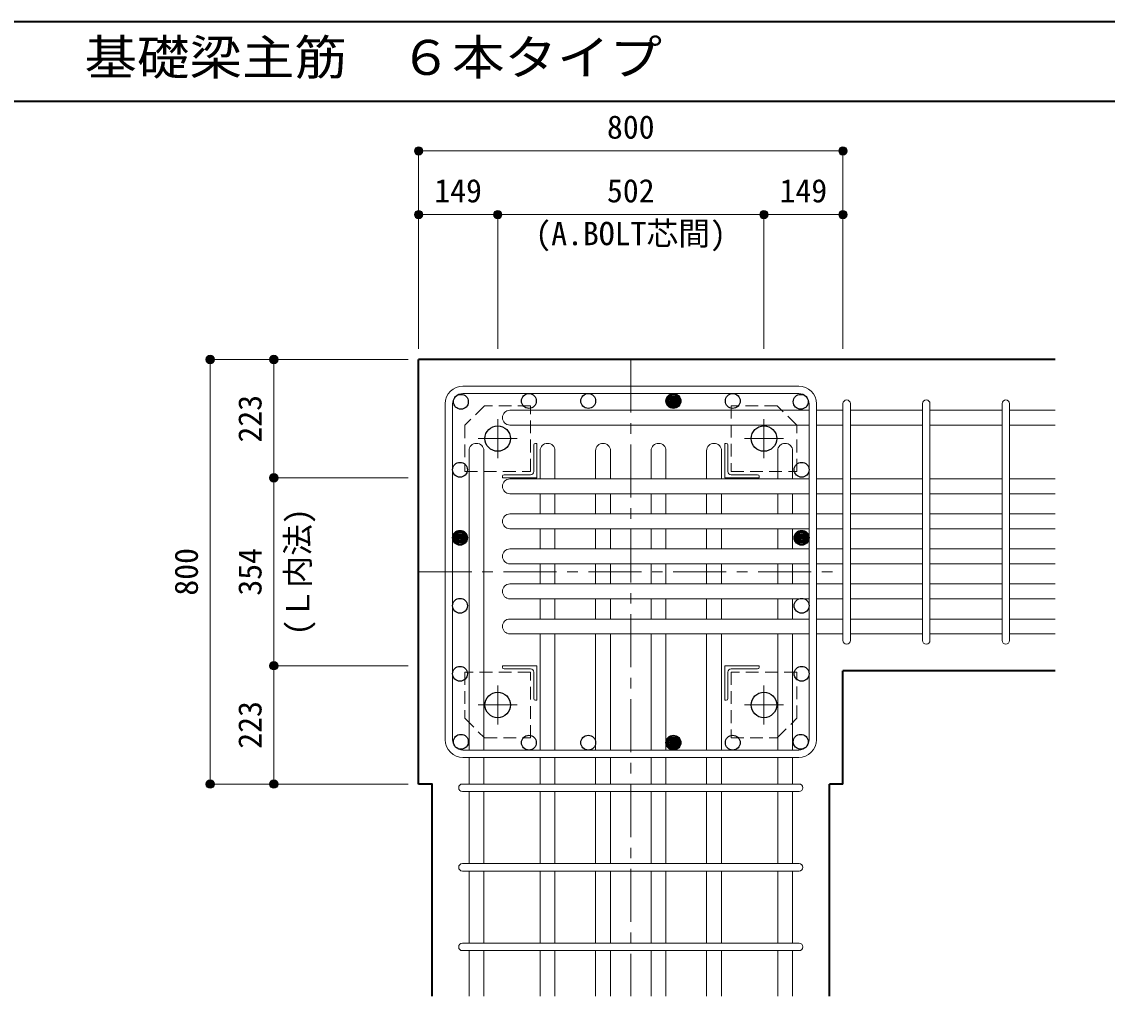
# Model space of a CAD drawing. Units: millimetres at full size, sheet at 1:20. Extents: x -3982 to 3969, y -2797 to 2801.
# Drawn here: x -670 to 1377, y -1835 to 2 of the extents above; entities that cross this region are included whole.
import ezdxf
from ezdxf.enums import TextEntityAlignment as Align

# ---------------------------------------------------------------- set-up
doc = ezdxf.new("R2010")
doc.units = ezdxf.units.MM
doc.header["$LTSCALE"] = 20
doc.header["$PDMODE"] = 32
doc.header["$PDSIZE"] = 12
doc.linetypes.add('CHAIN1', pattern=[8, 5, -1, 1, -1])
doc.linetypes.add('DASHED1', pattern=[1.8, 1.2, -0.6])
for name, color, linetype, lineweight in [('6-1_躯体線', 2, 'Continuous', 35), ('6-2_A.Bolt_', 4, 'Continuous', 9), ('6-3_柱型主筋', 4, 'Continuous', 9), ('6-4_フープ', 7, 'Continuous', 18), ('6-5_梁主筋', 7, 'Continuous', 18), ('6-6_S.T.P.', 7, 'Continuous', 18), ('6-7_文字', 7, 'Continuous', 18), ('6-9', 4, 'DASHED1', 9), ('6-D_寸法', 4, 'Continuous', 9), ('F-0_枠', 6, 'Continuous', 40)]:
    doc.layers.add(name, color=color, linetype=linetype, lineweight=lineweight)
doc.styles.add('ＭＳ ゴシック', font='')
doc.styles.get('ＭＳ ゴシック').set_extended_font_data('MS Gothic')

msp = doc.modelspace()

# ---------------------------------------------------------------- linework, layer by layer
at = {"layer": '6-1_躯体線'}
for p, q in [((78.29, -1434.67), (78.29, -634.67)), ((1278.29, -634.67), (78.29, -634.67)), ((878.29, -1434.67), (878.29, -1221.17)), ((1278.29, -1221.17), (878.29, -1221.17)), ((852.79, -1834.67), (852.79, -1434.67)), ((878.29, -1434.67), (852.79, -1434.67))]:
    msp.add_line(p, q, dxfattribs=at)
msp.add_lwpolyline([(103.79, -1834.67), (103.79, -1434.67), (78.29, -1434.67)], dxfattribs=at)
at = {"layer": '6-2_A.Bolt_', "linetype": 'CHAIN1'}
for p, q in [((227.29, -820.37), (227.29, -746.87)), ((729.29, -820.37), (729.29, -746.87)), ((263.99, -783.67), (190.49, -783.67)), ((692.59, -783.67), (766.09, -783.67)), ((227.29, -1248.97), (227.29, -1322.47)), ((729.29, -1248.97), (729.29, -1322.47)), ((263.99, -1285.67), (190.49, -1285.67)), ((692.59, -1285.67), (766.09, -1285.67))]:
    msp.add_line(p, q, dxfattribs=at)
at = {"layer": '6-2_A.Bolt_'}
for p, q in [((295.29, -795.67), (295.29, -845.67)), ((301.29, -792.67), (298.29, -792.67)), ((301.29, -792.67), (301.29, -857.67)), ((655.29, -792.67), (655.29, -857.67)), ((655.29, -792.67), (658.29, -792.67)), ((661.29, -795.67), (661.29, -845.67)), ((236.29, -857.67), (236.29, -854.67)), ((236.29, -857.67), (301.29, -857.67)), ((239.29, -851.67), (289.29, -851.67)), ((720.29, -857.67), (655.29, -857.67)), ((717.29, -851.67), (667.29, -851.67)), ((720.29, -857.67), (720.29, -854.67)), ((236.29, -1211.67), (301.29, -1211.67)), ((236.29, -1211.67), (236.29, -1214.67)), ((239.29, -1217.67), (289.29, -1217.67)), ((295.29, -1273.67), (295.29, -1223.67)), ((301.29, -1276.67), (301.29, -1211.67)), ((655.29, -1276.67), (655.29, -1211.67)), ((720.29, -1211.67), (655.29, -1211.67)), ((661.29, -1273.67), (661.29, -1223.67)), ((717.29, -1217.67), (667.29, -1217.67)), ((720.29, -1211.67), (720.29, -1214.67)), ((301.29, -1276.67), (298.29, -1276.67)), ((655.29, -1276.67), (658.29, -1276.67))]:
    msp.add_line(p, q, dxfattribs=at)
at = {"layer": '6-2_A.Bolt_', "color": 3, "lineweight": 25}
for centre in [(227.29, -783.67), (729.29, -783.67), (227.29, -1285.67), (729.29, -1285.67)]:
    msp.add_circle(centre, 24, dxfattribs=at)
at = {"layer": '6-2_A.Bolt_'}
for centre, radius, start, end in [((298.29, -795.67), 3, 90, 180), ((658.29, -795.67), 3, 0, 90), ((239.29, -854.67), 3, 90, 180), ((289.29, -845.67), 6, 270, 0), ((667.29, -845.67), 6, 180, 270), ((717.29, -854.67), 3, 0, 90), ((239.29, -1214.67), 3, 180, 270), ((289.29, -1223.67), 6, 0, 90), ((667.29, -1223.67), 6, 90, 180), ((717.29, -1214.67), 3, 270, 0), ((298.29, -1273.67), 3, 180, 270), ((658.29, -1273.67), 3, 270, 0)]:
    msp.add_arc(centre, radius, start, end, dxfattribs=at)
at = {"layer": '6-3_柱型主筋', "color": 3, "lineweight": 25}
for centre in [(157.9, -714.28), (286.06, -712.67), (397.96, -712.67), (558.62, -712.67), (670.52, -712.67), (798.68, -714.28), (156.29, -842.44), (800.29, -842.44), (156.29, -970.59), (800.29, -970.59), (156.29, -1098.75), (800.29, -1098.75), (156.29, -1226.91), (800.29, -1226.91), (157.9, -1355.06), (286.06, -1356.67), (397.96, -1356.67), (558.62, -1356.67), (670.52, -1356.67), (798.68, -1355.06)]:
    msp.add_circle(centre, 14, dxfattribs=at)
at = {"layer": '6-3_柱型主筋'}
for centre, radius in [((558.62, -712.67), 14), ((558.62, -712.67), 12.6), ((558.62, -712.67), 11.2), ((558.62, -712.67), 9.8), ((558.62, -712.67), 8.4), ((558.62, -712.67), 7), ((558.62, -712.67), 5.6), ((558.62, -712.67), 4.2), ((558.62, -712.67), 2.8), ((558.62, -712.67), 1.4), ((156.29, -970.59), 14), ((156.29, -970.59), 12.6), ((156.29, -970.59), 11.2), ((156.29, -970.59), 9.8), ((800.29, -970.59), 14), ((800.29, -970.59), 12.6), ((800.29, -970.59), 11.2), ((800.29, -970.59), 9.8), ((156.29, -970.59), 8.4), ((156.29, -970.59), 7), ((156.29, -970.59), 5.6), ((156.29, -970.59), 4.2), ((156.29, -970.59), 2.8), ((156.29, -970.59), 1.4), ((800.29, -970.59), 8.4), ((800.29, -970.59), 7), ((800.29, -970.59), 5.6), ((800.29, -970.59), 4.2), ((800.29, -970.59), 2.8), ((800.29, -970.59), 1.4), ((558.62, -1356.67), 14), ((558.62, -1356.67), 12.6), ((558.62, -1356.67), 11.2), ((558.62, -1356.67), 9.8), ((558.62, -1356.67), 8.4), ((558.62, -1356.67), 7), ((558.62, -1356.67), 5.6), ((558.62, -1356.67), 4.2), ((558.62, -1356.67), 2.8), ((558.62, -1356.67), 1.4)]:
    msp.add_circle(centre, radius, dxfattribs=at)
at = {"layer": '6-4_フープ'}
for p, q in [((794.79, -684.67), (161.79, -684.67)), ((794.79, -698.67), (161.79, -698.67)), ((128.29, -1351.17), (128.29, -718.17)), ((142.29, -1351.17), (142.29, -718.17)), ((814.29, -1351.17), (814.29, -718.17)), ((828.29, -1351.17), (828.29, -718.17)), ((794.79, -1370.67), (161.79, -1370.67)), ((794.79, -1384.67), (161.79, -1384.67))]:
    msp.add_line(p, q, dxfattribs=at)
for centre, radius, start, end in [((161.79, -718.17), 33.5, 90, 180), ((794.79, -718.17), 33.5, 0, 90), ((161.79, -718.17), 19.5, 90, 180), ((794.79, -718.17), 19.5, 0, 90), ((161.79, -1351.17), 33.5, 180, 270), ((161.79, -1351.17), 19.5, 180, 270), ((794.79, -1351.17), 33.5, 270, 0), ((794.79, -1351.17), 19.5, 270, 0)]:
    msp.add_arc(centre, radius, start, end, dxfattribs=at)
at = {"layer": '6-5_梁主筋'}
for p, q in [((250.29, -730.28), (814.29, -730.28)), ((878.29, -730.28), (828.29, -730.28)), ((1028.29, -730.28), (892.29, -730.28)), ((1178.29, -730.28), (1042.29, -730.28)), ((1278.29, -730.28), (1192.29, -730.28)), ((250.29, -758.28), (814.29, -758.28)), ((878.29, -758.28), (828.29, -758.28)), ((1028.29, -758.28), (892.29, -758.28)), ((1178.29, -758.28), (1042.29, -758.28)), ((1278.29, -758.28), (1192.29, -758.28)), ((173.29, -806.67), (173.29, -1370.67)), ((201.29, -806.67), (201.29, -1370.67)), ((307.29, -806.67), (307.29, -859.67)), ((335.29, -806.67), (335.29, -859.67)), ((411.96, -806.67), (411.96, -859.67)), ((439.96, -806.67), (439.96, -859.67)), ((516.62, -806.67), (516.62, -859.67)), ((544.62, -806.67), (544.62, -859.67)), ((621.29, -806.67), (621.29, -859.67)), ((649.29, -806.67), (649.29, -859.67)), ((755.29, -806.67), (755.29, -859.67)), ((783.29, -806.67), (783.29, -859.67)), ((250.29, -859.67), (814.29, -859.67)), ((878.29, -859.67), (828.29, -859.67)), ((1028.29, -859.67), (892.29, -859.67)), ((1178.29, -859.67), (1042.29, -859.67)), ((1278.29, -859.67), (1192.29, -859.67)), ((250.29, -887.67), (814.29, -887.67)), ((307.29, -887.67), (307.29, -925.67)), ((335.29, -887.67), (335.29, -925.67)), ((411.96, -887.67), (411.96, -925.67)), ((439.96, -887.67), (439.96, -925.67)), ((516.62, -887.67), (516.62, -925.67)), ((544.62, -887.67), (544.62, -925.67)), ((621.29, -887.67), (621.29, -925.67)), ((649.29, -887.67), (649.29, -925.67)), ((755.29, -887.67), (755.29, -925.67)), ((783.29, -887.67), (783.29, -925.67)), ((878.29, -887.67), (828.29, -887.67)), ((1028.29, -887.67), (892.29, -887.67)), ((1178.29, -887.67), (1042.29, -887.67)), ((1278.29, -887.67), (1192.29, -887.67)), ((250.29, -925.67), (814.29, -925.67)), ((878.29, -925.67), (828.29, -925.67)), ((1028.29, -925.67), (892.29, -925.67)), ((1178.29, -925.67), (1042.29, -925.67)), ((1278.29, -925.67), (1192.29, -925.67)), ((250.29, -953.67), (814.29, -953.67)), ((307.29, -953.67), (307.29, -991.67)), ((335.29, -953.67), (335.29, -991.67)), ((411.96, -953.67), (411.96, -991.67)), ((439.96, -953.67), (439.96, -991.67)), ((516.62, -953.67), (516.62, -991.67)), ((544.62, -953.67), (544.62, -991.67)), ((621.29, -953.67), (621.29, -991.67)), ((649.29, -953.67), (649.29, -991.67)), ((755.29, -953.67), (755.29, -991.67)), ((783.29, -953.67), (783.29, -991.67)), ((878.29, -953.67), (828.29, -953.67)), ((1028.29, -953.67), (892.29, -953.67)), ((1178.29, -953.67), (1042.29, -953.67)), ((1278.29, -953.67), (1192.29, -953.67)), ((250.29, -991.67), (814.29, -991.67)), ((878.29, -991.67), (828.29, -991.67)), ((1028.29, -991.67), (892.29, -991.67)), ((1178.29, -991.67), (1042.29, -991.67)), ((1278.29, -991.67), (1192.29, -991.67)), ((250.29, -1019.67), (814.29, -1019.67)), ((307.29, -1019.67), (307.29, -1057.67)), ((335.29, -1019.67), (335.29, -1057.67)), ((411.96, -1019.67), (411.96, -1057.67)), ((439.96, -1019.67), (439.96, -1057.67)), ((516.62, -1019.67), (516.62, -1057.67)), ((544.62, -1019.67), (544.62, -1057.67)), ((621.29, -1019.67), (621.29, -1057.67)), ((649.29, -1019.67), (649.29, -1057.67)), ((755.29, -1019.67), (755.29, -1057.67)), ((783.29, -1019.67), (783.29, -1057.67)), ((878.29, -1019.67), (828.29, -1019.67)), ((1028.29, -1019.67), (892.29, -1019.67)), ((1178.29, -1019.67), (1042.29, -1019.67)), ((1278.29, -1019.67), (1192.29, -1019.67)), ((250.29, -1057.67), (814.29, -1057.67)), ((878.29, -1057.67), (828.29, -1057.67)), ((1028.29, -1057.67), (892.29, -1057.67)), ((1178.29, -1057.67), (1042.29, -1057.67)), ((1278.29, -1057.67), (1192.29, -1057.67)), ((250.29, -1085.67), (814.29, -1085.67)), ((307.29, -1085.67), (307.29, -1123.67)), ((335.29, -1085.67), (335.29, -1123.67)), ((411.96, -1085.67), (411.96, -1123.67)), ((439.96, -1085.67), (439.96, -1123.67)), ((516.62, -1085.67), (516.62, -1123.67)), ((544.62, -1085.67), (544.62, -1123.67)), ((621.29, -1085.67), (621.29, -1123.67)), ((649.29, -1085.67), (649.29, -1123.67)), ((755.29, -1085.67), (755.29, -1123.67)), ((783.29, -1085.67), (783.29, -1123.67)), ((878.29, -1085.67), (828.29, -1085.67)), ((1028.29, -1085.67), (892.29, -1085.67)), ((1178.29, -1085.67), (1042.29, -1085.67)), ((1278.29, -1085.67), (1192.29, -1085.67)), ((250.29, -1123.67), (814.29, -1123.67)), ((878.29, -1123.67), (828.29, -1123.67)), ((1028.29, -1123.67), (892.29, -1123.67)), ((1178.29, -1123.67), (1042.29, -1123.67)), ((1278.29, -1123.67), (1192.29, -1123.67)), ((250.29, -1151.67), (814.29, -1151.67)), ((307.29, -1151.67), (307.29, -1370.67)), ((335.29, -1151.67), (335.29, -1370.67)), ((411.96, -1151.67), (411.96, -1370.67)), ((439.96, -1151.67), (439.96, -1370.67)), ((516.62, -1151.67), (516.62, -1370.67)), ((544.62, -1151.67), (544.62, -1370.67)), ((621.29, -1151.67), (621.29, -1370.67)), ((649.29, -1151.67), (649.29, -1370.67)), ((755.29, -1151.67), (755.29, -1370.67)), ((783.29, -1151.67), (783.29, -1370.67)), ((878.29, -1151.67), (828.29, -1151.67)), ((1028.29, -1151.67), (892.29, -1151.67)), ((1178.29, -1151.67), (1042.29, -1151.67)), ((1278.29, -1151.67), (1192.29, -1151.67)), ((173.29, -1384.67), (173.29, -1434.67)), ((201.29, -1384.67), (201.29, -1434.67)), ((307.29, -1384.67), (307.29, -1434.67)), ((335.29, -1384.67), (335.29, -1434.67)), ((411.96, -1384.67), (411.96, -1434.67)), ((439.96, -1384.67), (439.96, -1434.67)), ((516.62, -1384.67), (516.62, -1434.67)), ((544.62, -1384.67), (544.62, -1434.67)), ((621.29, -1384.67), (621.29, -1434.67)), ((649.29, -1384.67), (649.29, -1434.67)), ((755.29, -1384.67), (755.29, -1434.67)), ((783.29, -1384.67), (783.29, -1434.67)), ((173.29, -1448.67), (173.29, -1584.67)), ((201.29, -1448.67), (201.29, -1584.67)), ((307.29, -1448.67), (307.29, -1584.67)), ((335.29, -1448.67), (335.29, -1584.67)), ((411.96, -1448.67), (411.96, -1584.67)), ((439.96, -1448.67), (439.96, -1584.67)), ((516.62, -1448.67), (516.62, -1584.67)), ((544.62, -1448.67), (544.62, -1584.67)), ((621.29, -1448.67), (621.29, -1584.67)), ((649.29, -1448.67), (649.29, -1584.67)), ((755.29, -1448.67), (755.29, -1584.67)), ((783.29, -1448.67), (783.29, -1584.67)), ((173.29, -1598.67), (173.29, -1734.67)), ((201.29, -1598.67), (201.29, -1734.67)), ((307.29, -1598.67), (307.29, -1734.67)), ((335.29, -1598.67), (335.29, -1734.67)), ((411.96, -1598.67), (411.96, -1734.67)), ((439.96, -1598.67), (439.96, -1734.67)), ((516.62, -1598.67), (516.62, -1734.67)), ((544.62, -1598.67), (544.62, -1734.67)), ((621.29, -1598.67), (621.29, -1734.67)), ((649.29, -1598.67), (649.29, -1734.67)), ((755.29, -1598.67), (755.29, -1734.67)), ((783.29, -1598.67), (783.29, -1734.67)), ((173.29, -1748.67), (173.29, -1834.67)), ((201.29, -1748.67), (201.29, -1834.67)), ((307.29, -1748.67), (307.29, -1834.67)), ((335.29, -1748.67), (335.29, -1834.67)), ((411.96, -1748.67), (411.96, -1834.67)), ((439.96, -1748.67), (439.96, -1834.67)), ((516.62, -1748.67), (516.62, -1834.67)), ((544.62, -1748.67), (544.62, -1834.67)), ((621.29, -1748.67), (621.29, -1834.67)), ((649.29, -1748.67), (649.29, -1834.67)), ((755.29, -1748.67), (755.29, -1834.67)), ((783.29, -1748.67), (783.29, -1834.67))]:
    msp.add_line(p, q, dxfattribs=at)
for centre, start, end in [((250.29, -744.28), 90, 180), ((250.29, -744.28), 180, 270), ((187.29, -806.67), 90, 180), ((187.29, -806.67), 0, 90), ((321.29, -806.67), 90, 180), ((321.29, -806.67), 0, 90), ((425.96, -806.67), 90, 180), ((425.96, -806.67), 0, 90), ((530.62, -806.67), 90, 180), ((530.62, -806.67), 0, 90), ((635.29, -806.67), 90, 180), ((635.29, -806.67), 0, 90), ((769.29, -806.67), 90, 180), ((769.29, -806.67), 0, 90), ((250.29, -873.67), 90, 180), ((250.29, -873.67), 180, 270), ((250.29, -939.67), 90, 180), ((250.29, -939.67), 180, 270), ((250.29, -1005.67), 90, 180), ((250.29, -1005.67), 180, 270), ((250.29, -1071.67), 90, 180), ((250.29, -1071.67), 180, 270), ((250.29, -1137.67), 90, 180), ((250.29, -1137.67), 180, 270)]:
    msp.add_arc(centre, 14, start, end, dxfattribs=at)
at = {"layer": '6-6_S.T.P.'}
for p, q in [((878.29, -1164.17), (878.29, -717.78)), ((878.29, -1164.17), (878.29, -718.17)), ((878.29, -1164.17), (878.29, -718.17)), ((878.29, -1164.17), (878.29, -718.17)), ((892.29, -1164.17), (892.29, -717.78)), ((892.29, -1164.17), (892.29, -718.17)), ((892.29, -1164.17), (892.29, -718.17)), ((892.29, -1164.17), (892.29, -718.17)), ((1028.29, -1164.17), (1028.29, -717.78)), ((1042.29, -1164.17), (1042.29, -717.78)), ((1178.29, -1164.17), (1178.29, -717.78)), ((1192.29, -1164.17), (1192.29, -717.78)), ((160.79, -1434.67), (795.4, -1434.67)), ((160.79, -1448.67), (795.4, -1448.67)), ((160.79, -1584.67), (795.4, -1584.67)), ((160.79, -1598.67), (795.4, -1598.67)), ((160.79, -1734.67), (795.4, -1734.67)), ((160.79, -1748.67), (795.4, -1748.67))]:
    msp.add_line(p, q, dxfattribs=at)
for centre, start, end in [((885.29, -717.78), 0, 180), ((885.29, -717.78), 0, 180), ((885.29, -717.78), 0, 180), ((885.29, -717.78), 0, 180), ((1035.29, -717.78), 0, 180), ((1185.29, -717.78), 0, 180), ((885.29, -1164.17), 180, 0), ((885.29, -1164.17), 180, 0), ((885.29, -1164.17), 180, 0), ((885.29, -1164.17), 180, 0), ((1035.29, -1164.17), 180, 0), ((1185.29, -1164.17), 180, 0), ((160.79, -1441.67), 90, 270), ((160.79, -1441.67), 90, 270), ((160.79, -1441.67), 90, 270), ((160.79, -1441.67), 90, 270), ((795.79, -1441.67), 270, 90), ((795.79, -1441.67), 270, 90), ((795.79, -1441.67), 270, 90), ((795.79, -1441.67), 270, 90), ((160.79, -1591.67), 90, 270), ((795.79, -1591.67), 270, 90), ((160.79, -1741.67), 90, 270), ((795.79, -1741.67), 270, 90)]:
    msp.add_arc(centre, 7, start, end, dxfattribs=at)
at = {"layer": '6-9'}
for points in [[(165.29, -758.67), (165.29, -845.67), (289.29, -845.67), (289.29, -721.67), (202.29, -721.67)], [(754.29, -721.67), (667.29, -721.67), (667.29, -845.67), (791.29, -845.67), (791.29, -758.67)], [(202.29, -1347.67), (289.29, -1347.67), (289.29, -1223.67), (165.29, -1223.67), (165.29, -1310.67)], [(791.29, -1310.67), (791.29, -1223.67), (667.29, -1223.67), (667.29, -1347.67), (754.29, -1347.67)]]:
    msp.add_lwpolyline(points, close=True, dxfattribs=at)
at = {"layer": '6-D_寸法'}
for p, q in [((878.29, -241.65), (78.29, -241.65)), ((878.29, -241.65), (878.29, -361.65)), ((78.29, -361.65), (227.29, -361.65)), ((227.29, -361.65), (227.29, -614.67)), ((227.29, -361.65), (729.29, -361.65)), ((729.29, -361.65), (729.29, -614.67)), ((729.29, -361.65), (878.29, -361.65)), ((878.29, -361.65), (878.29, -614.67)), ((-314.74, -634.67), (-194.74, -634.67)), ((-314.74, -634.67), (-314.74, -1434.67)), ((-194.74, -634.67), (58.29, -634.67)), ((-194.74, -634.67), (-194.74, -857.67)), ((-194.74, -857.67), (58.29, -857.67)), ((-194.74, -857.67), (-194.74, -1211.67)), ((-194.74, -1211.67), (58.29, -1211.67)), ((-194.74, -1211.67), (-194.74, -1434.67))]:
    msp.add_line(p, q, dxfattribs=at)
at = {"layer": '6-D_寸法', "linetype": 'CHAIN1'}
for p, q in [((478.29, -634.67), (478.29, -1834.67)), ((78.29, -1034.67), (878.29, -1034.67))]:
    msp.add_line(p, q, dxfattribs=at)
at = {"layer": '6-D_寸法'}
for points in [[(78.29, -241.65), (78.29, -361.65), (78.29, -614.67)], [(-314.74, -1434.67), (-194.74, -1434.67), (58.29, -1434.67)]]:
    msp.add_lwpolyline(points, dxfattribs=at)
for centre, radius in [((78.29, -241.65), 8), ((78.29, -241.65), 7.2), ((78.29, -241.65), 6.4), ((78.29, -241.65), 5.6), ((78.29, -241.65), 4.8), ((78.29, -241.65), 4), ((78.29, -241.65), 3.2), ((78.29, -241.65), 2.4), ((78.29, -241.65), 1.6), ((78.29, -241.65), 0.8), ((878.29, -241.65), 8), ((878.29, -241.65), 7.2), ((878.29, -241.65), 6.4), ((878.29, -241.65), 5.6), ((878.29, -241.65), 4.8), ((878.29, -241.65), 4), ((878.29, -241.65), 3.2), ((878.29, -241.65), 2.4), ((878.29, -241.65), 1.6), ((878.29, -241.65), 0.8), ((78.29, -361.65), 8), ((78.29, -361.65), 7.2), ((78.29, -361.65), 6.4), ((78.29, -361.65), 5.6), ((78.29, -361.65), 4.8), ((78.29, -361.65), 4), ((78.29, -361.65), 3.2), ((78.29, -361.65), 2.4), ((78.29, -361.65), 1.6), ((78.29, -361.65), 0.8), ((227.29, -361.65), 8), ((227.29, -361.65), 7.2), ((227.29, -361.65), 6.4), ((227.29, -361.65), 5.6), ((227.29, -361.65), 4.8), ((227.29, -361.65), 4), ((227.29, -361.65), 3.2), ((227.29, -361.65), 2.4), ((227.29, -361.65), 1.6), ((227.29, -361.65), 0.8), ((729.29, -361.65), 8), ((729.29, -361.65), 7.2), ((729.29, -361.65), 6.4), ((729.29, -361.65), 5.6), ((729.29, -361.65), 4.8), ((729.29, -361.65), 4), ((729.29, -361.65), 3.2), ((729.29, -361.65), 2.4), ((729.29, -361.65), 1.6), ((729.29, -361.65), 0.8), ((878.29, -361.65), 8), ((878.29, -361.65), 7.2), ((878.29, -361.65), 6.4), ((878.29, -361.65), 5.6), ((878.29, -361.65), 4.8), ((878.29, -361.65), 4), ((878.29, -361.65), 3.2), ((878.29, -361.65), 2.4), ((878.29, -361.65), 1.6), ((878.29, -361.65), 0.8), ((-314.74, -634.67), 8), ((-314.74, -634.67), 7.2), ((-314.74, -634.67), 6.4), ((-314.74, -634.67), 5.6), ((-314.74, -634.67), 4.8), ((-314.74, -634.67), 4), ((-314.74, -634.67), 3.2), ((-314.74, -634.67), 2.4), ((-314.74, -634.67), 1.6), ((-314.74, -634.67), 0.8), ((-194.74, -634.67), 8), ((-194.74, -634.67), 7.2), ((-194.74, -634.67), 6.4), ((-194.74, -634.67), 5.6), ((-194.74, -634.67), 4.8), ((-194.74, -634.67), 4), ((-194.74, -634.67), 3.2), ((-194.74, -634.67), 2.4), ((-194.74, -634.67), 1.6), ((-194.74, -634.67), 0.8), ((-194.74, -857.67), 8), ((-194.74, -857.67), 7.2), ((-194.74, -857.67), 6.4), ((-194.74, -857.67), 5.6), ((-194.74, -857.67), 4.8), ((-194.74, -857.67), 4), ((-194.74, -857.67), 3.2), ((-194.74, -857.67), 2.4), ((-194.74, -857.67), 1.6), ((-194.74, -857.67), 0.8), ((-194.74, -1211.67), 8), ((-194.74, -1211.67), 7.2), ((-194.74, -1211.67), 6.4), ((-194.74, -1211.67), 5.6), ((-194.74, -1211.67), 4.8), ((-194.74, -1211.67), 4), ((-194.74, -1211.67), 3.2), ((-194.74, -1211.67), 2.4), ((-194.74, -1211.67), 1.6), ((-194.74, -1211.67), 0.8), ((-314.74, -1434.67), 8), ((-314.74, -1434.67), 7.2), ((-314.74, -1434.67), 6.4), ((-314.74, -1434.67), 5.6), ((-314.74, -1434.67), 4.8), ((-314.74, -1434.67), 4), ((-314.74, -1434.67), 3.2), ((-314.74, -1434.67), 2.4), ((-194.74, -1434.67), 8), ((-194.74, -1434.67), 7.2), ((-194.74, -1434.67), 6.4), ((-194.74, -1434.67), 5.6), ((-194.74, -1434.67), 4.8), ((-194.74, -1434.67), 4), ((-194.74, -1434.67), 3.2), ((-194.74, -1434.67), 2.4), ((-314.74, -1434.67), 1.6), ((-314.74, -1434.67), 0.8), ((-194.74, -1434.67), 1.6), ((-194.74, -1434.67), 0.8)]:
    msp.add_circle(centre, radius, dxfattribs=at)
at = {"layer": '6-D_寸法', "color": 7}
for p in [(78.29, -241.65), (878.29, -241.65), (78.29, -361.65), (227.29, -361.65), (729.29, -361.65), (878.29, -361.65), (-314.74, -634.67), (-194.74, -634.67), (-194.74, -857.67), (-194.74, -1211.67), (-314.74, -1434.67), (-194.74, -1434.67)]:
    msp.add_point(p, dxfattribs=at)
at = {"layer": 'F-0_枠', "color": 2, "lineweight": 35}
for p, q in [((2482.4, 1.97), (-3981.92, 1.97)), ((-3981.92, -148.03), (2482.4, -148.03))]:
    msp.add_line(p, q, dxfattribs=at)

# ---------------------------------------------------------------- texts
at = {"layer": '6-7_文字', "color": 2, "style": 'ＭＳ ゴシック', "width": 1.1}
msp.add_text('\u3000\u3000基礎梁主筋\u3000６本タイプ', height=65.98, dxfattribs=at).set_placement((-749.76, -118.03), align=Align.BOTTOM_LEFT)
at = {"layer": '6-D_寸法', "style": 'ＭＳ ゴシック'}
for s, p in [('800', (433.29, -231.65)), ('149', (107.79, -351.65)), ('502', (433.29, -351.65)), ('149', (758.79, -351.65)), ('(A.BOLT芯間)', (298.29, -432.38))]:
    msp.add_text(s, height=43.99, dxfattribs=at).set_placement(p, align=Align.BOTTOM_LEFT)
for s, p in [('223', (-204.74, -791.17)), ('(Ｌ内法)', (-114.52, -1154.67)), ('800', (-324.74, -1079.67)), ('354', (-204.74, -1079.67)), ('223', (-204.74, -1368.17))]:
    msp.add_text(s, height=43.99, rotation=90, dxfattribs=at).set_placement(p, align=Align.BOTTOM_LEFT)

doc.saveas('drawing.dxf')
